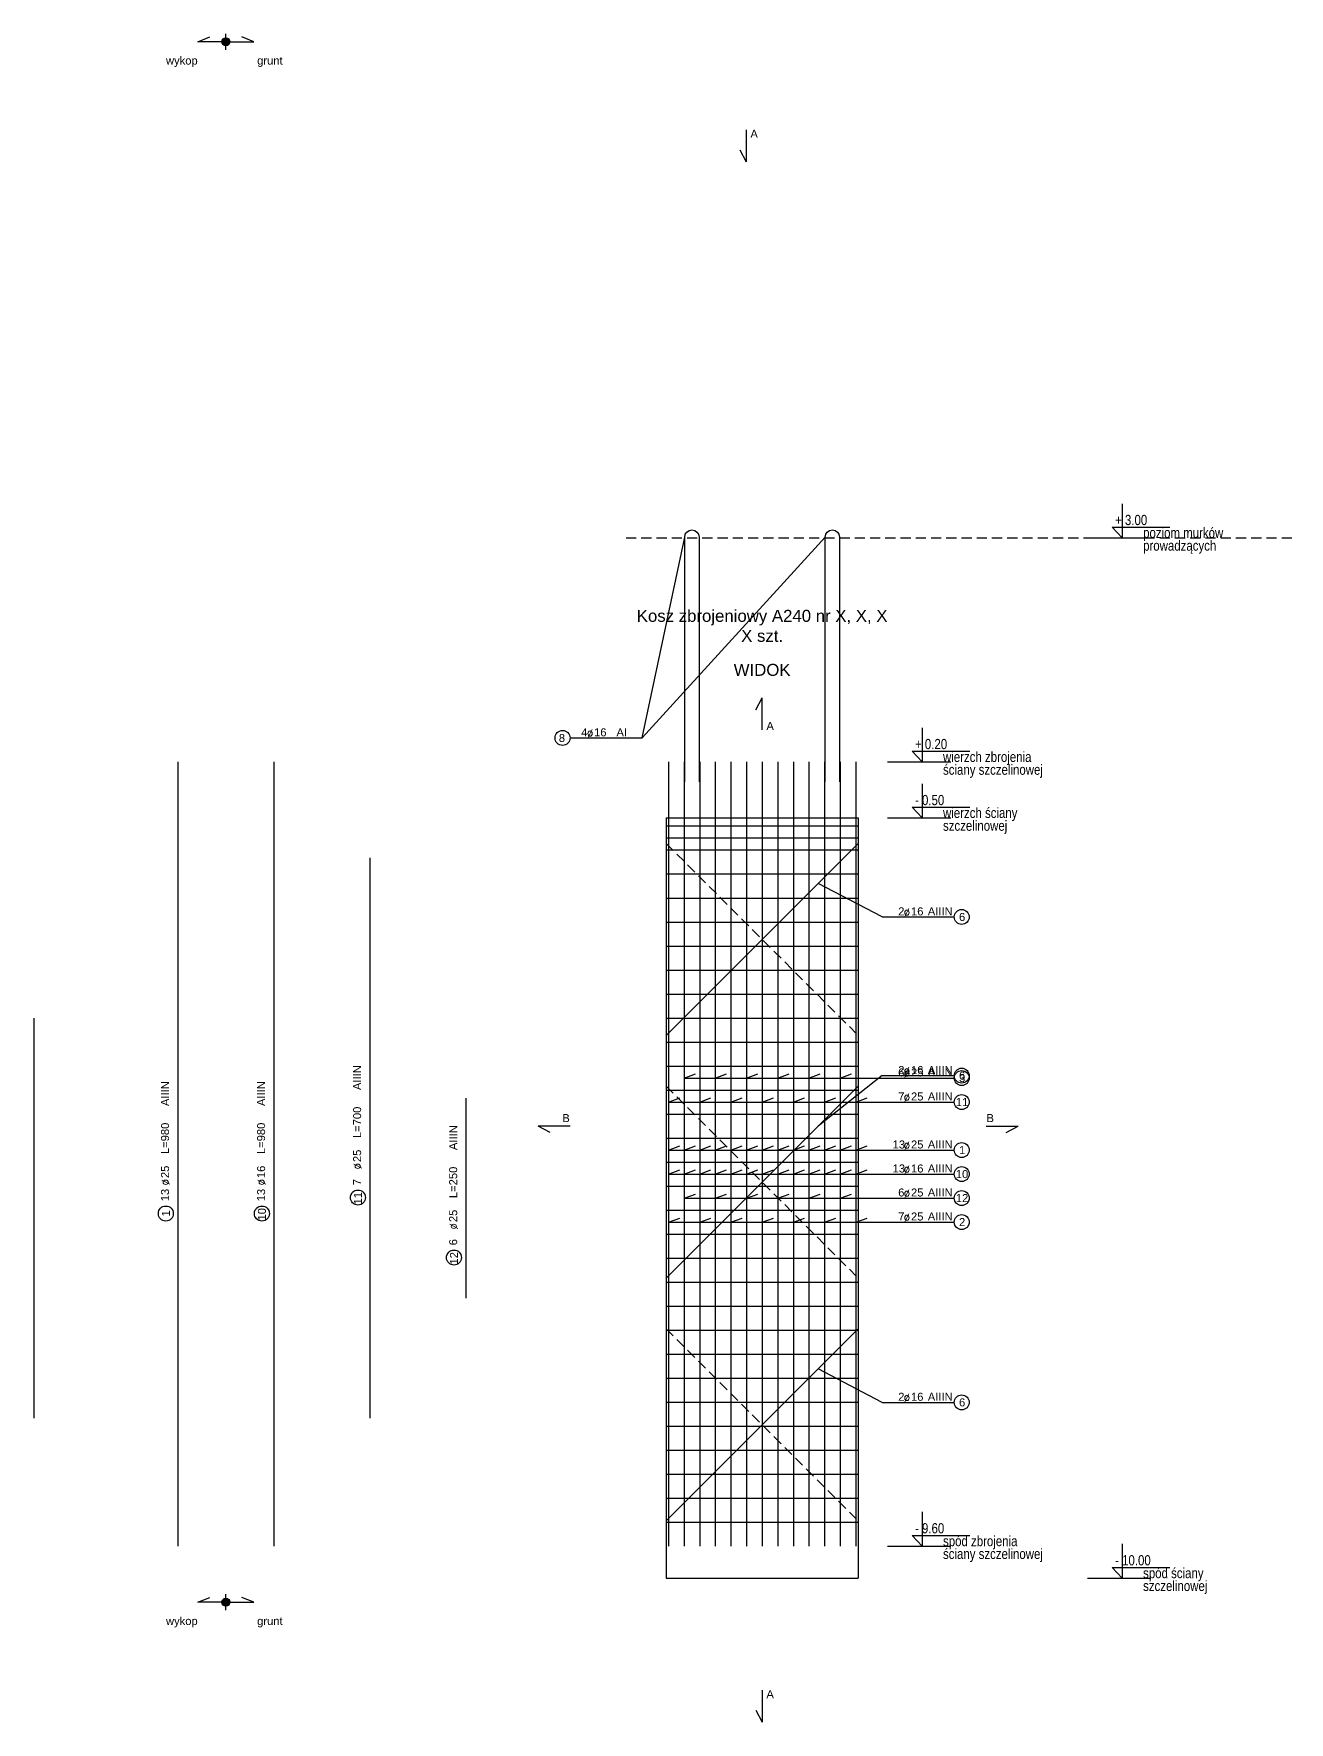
# Model space of a CAD drawing. Extents: x -5033 to 9347, y -16423 to -2362.
# Drawn here: x 2190 to 3759, y -16423 to -14313 of the extents above; entities that cross this region are included whole.
import ezdxf
from ezdxf.enums import TextEntityAlignment as Align

# ---------------------------------------------------------------- set-up
doc = ezdxf.new("R2010")
doc.units = 0
doc.header["$MEASUREMENT"] = 0
doc.linetypes.add('DASHED', pattern=[19.05, 12.7, -6.35])
for name, color, linetype in [('__SOL-KOTY_WYSOKOSCIOWE', 4, 'CONTINUOUS'), ('__SOL-OPISY', 4, 'CONTINUOUS'), ('__SOL-PRZERYWANA', 253, 'DASHED'), ('__SOL-WIDOK', 4, 'CONTINUOUS'), ('__SOL-ZBROJENIE', 3, 'CONTINUOUS')]:
    doc.layers.add(name, color=color, linetype=linetype)
doc.styles.add('ARIAL', font='arial.ttf', dxfattribs={"height": 2.5})
doc.styles.add('SIMPLEX', font='SIMPLEX.SHX', dxfattribs={"width": 0.8})
doc.styles.get("Standard").update_dxf_attribs({"font": 'arial.ttf'})

# ---------------------------------------------------------------- blocks, each defined once
blk = doc.blocks.new('OPIS_PRET_BEZ_LINII')
at = {"layer": '__SOL-OPISY'}
blk.add_circle((25.7, 0), 9.36, dxfattribs=at)
at = {"layer": '__SOL-OPISY', "style": 'SIMPLEX', "width": 0.9}
blk.add_text(' %%c ', height=10, dxfattribs=at).set_placement((64.7, -4.8), align=Align.CENTER)
at = {"layer": '__SOL-OPISY', "style": 'ARIAL', "width": 0.8}
blk.add_attdef('NUMER', text='', height=10, dxfattribs=at).set_placement((25.7, 0), align=Align.MIDDLE)
blk.add_attdef('ILOSC', text='', height=10, dxfattribs=at).set_placement((56.9, -5.1), align=Align.RIGHT)
for tag, p in [('SREDNICA', (71, -5.1)), ('DLUGOSC', (95.1, -5.2)), ('STAL', (144.7, -5.2))]:
    blk.add_attdef(tag, p, '', height=10, dxfattribs=at)
blk = doc.blocks.new('OPIS_PRAWY')
at = {"layer": '__SOL-OPISY'}
blk.add_line((0, 0), (90, 0), dxfattribs=at)
blk.add_circle((99.4, 0), 9.36, dxfattribs=at)
at = {"layer": '__SOL-OPISY', "style": 'SIMPLEX', "width": 0.9}
blk.add_text(' %%c ', height=10, dxfattribs=at).set_placement((20.9, 0.5))
at = {"layer": '__SOL-OPISY', "style": 'ARIAL', "width": 0.8}
blk.add_attdef('ILOSC', text='', height=10, dxfattribs=at).set_placement((27.1, 0.1), align=Align.RIGHT)
for tag, p in [('SREDNICA', (35.4, 0.1)), ('STAL', (58.4, 0.5))]:
    blk.add_attdef(tag, p, '', height=10, dxfattribs=at)
for tag, p in [('NUMER', (99.4, 0)), ('DLUGOSC', (52.8, -6.1))]:
    blk.add_attdef(tag, text='', height=10, dxfattribs=at).set_placement(p, align=Align.MIDDLE)
blk = doc.blocks.new('OPIS_LEWY')
at = {"layer": '__SOL-OPISY'}
blk.add_line((-90, 0), (0, 0), dxfattribs=at)
blk.add_circle((-99.4, 0), 9.36, dxfattribs=at)
at = {"layer": '__SOL-OPISY', "style": 'SIMPLEX', "width": 0.9}
blk.add_text(' %%c ', height=10, dxfattribs=at).set_placement((-75, 0.5))
at = {"layer": '__SOL-OPISY', "style": 'ARIAL', "width": 0.8}
for tag, p in [('NUMER', (-99.4, 0)), ('DLUGOSC', (-58.9, -6.6))]:
    blk.add_attdef(tag, text='', height=10, dxfattribs=at).set_placement(p, align=Align.MIDDLE)
blk.add_attdef('ILOSC', text='', height=10, dxfattribs=at).set_placement((-74, 0.1), align=Align.RIGHT)
for tag, p in [('SREDNICA', (-65.8, 0.1)), ('STAL', (-42.7, 0.3))]:
    blk.add_attdef(tag, p, '', height=10, dxfattribs=at)
blk = doc.blocks.new('KOTA')
at = {"layer": '__SOL-KOTY_WYSOKOSCIOWE'}
for p, q in [((0, 33.4), (0, 0)), ((-34, 0), (28, 0)), ((0, 0), (-9.9, 10.4)), ((-9.9, 10.4), (46.5, 10.4))]:
    blk.add_line(p, q, dxfattribs=at)
at = {"layer": '__SOL-KOTY_WYSOKOSCIOWE', "style": 'ARIAL', "width": 0.8}
blk.add_attdef('RZEDNA', (500.5, 15.9), '', height=10.4, dxfattribs=at)

msp = doc.modelspace()

# ---------------------------------------------------------------- hatches: boundary and pattern name
at = {"layer": '__SOL-OPISY'}
for points in [[(2435, -14323, 1), (2425, -14323, 1)], [(2435, -16273, 1), (2425, -16273, 1)]]:
    msp.add_hatch(color=256, dxfattribs=at).paths.add_polyline_path(points)

# ---------------------------------------------------------------- linework, layer by layer
for p, q in [((2395, -14323), (2410, -14317)), ((2430, -14323), (2395, -14323)), ((2430, -14333), (2430, -14313)), ((2430, -14323), (2465, -14323)), ((2465, -14323), (2450, -14317)), ((3080, -14433), (3080, -14473)), ((3072, -14458), (3080, -14473)), ((2950, -15193), (3003.25, -14942)), ((2950, -15193), (3178.75, -14942)), ((3092, -15158), (3100, -15143)), ((3100, -15183), (3100, -15143)), ((3250, -15416.7), (3170, -15374.7)), ((3002.5, -15618), (3016.6, -15612.9)), ((3041.5, -15618), (3055.6, -15612.9)), ((3080.5, -15618), (3094.6, -15612.9)), ((3119.5, -15618), (3133.6, -15612.9)), ((3158.5, -15618), (3172.6, -15612.9)), ((3197.5, -15618), (3211.6, -15612.9)), ((3002.5, -15618), (3250, -15618)), ((3250, -15615), (3170, -15678)), ((2983, -15648), (2997.1, -15642.9)), ((2983, -15648), (3250, -15648)), ((3022, -15648), (3036.1, -15642.9)), ((3061, -15648), (3075.1, -15642.9)), ((3100, -15648), (3114.1, -15642.9)), ((3139, -15648), (3153.1, -15642.9)), ((3178, -15648), (3192.1, -15642.9)), ((3217, -15648), (3231.1, -15642.9)), ((2860, -15678), (2820, -15678)), ((2835, -15686), (2820, -15678)), ((3380, -15678), (3420, -15678)), ((3405, -15686), (3420, -15678)), ((2983, -15708), (2997.1, -15702.9)), ((2983, -15708), (3250, -15708)), ((3002.5, -15708), (3016.6, -15702.9)), ((3022, -15708), (3036.1, -15702.9)), ((3041.5, -15708), (3055.6, -15702.9)), ((3061, -15708), (3075.1, -15702.9)), ((3080.5, -15708), (3094.6, -15702.9)), ((3100, -15708), (3114.1, -15702.9)), ((3119.5, -15708), (3133.6, -15702.9)), ((3139, -15708), (3153.1, -15702.9)), ((3158.5, -15708), (3172.6, -15702.9)), ((3178, -15708), (3192.1, -15702.9)), ((3197.5, -15708), (3211.6, -15702.9)), ((3217, -15708), (3231.1, -15702.9)), ((2983, -15738), (2997.1, -15732.9)), ((2983, -15738), (3250, -15738)), ((3002.5, -15738), (3016.6, -15732.9)), ((3022, -15738), (3036.1, -15732.9)), ((3041.5, -15738), (3055.6, -15732.9)), ((3061, -15738), (3075.1, -15732.9)), ((3080.5, -15738), (3094.6, -15732.9)), ((3100, -15738), (3114.1, -15732.9)), ((3119.5, -15738), (3133.6, -15732.9)), ((3139, -15738), (3153.1, -15732.9)), ((3158.5, -15738), (3172.6, -15732.9)), ((3178, -15738), (3192.1, -15732.9)), ((3197.5, -15738), (3211.6, -15732.9)), ((3217, -15738), (3231.1, -15732.9)), ((3002.5, -15768), (3016.6, -15762.9)), ((3002.5, -15768), (3250, -15768)), ((3041.5, -15768), (3055.6, -15762.9)), ((3080.5, -15768), (3094.6, -15762.9)), ((3119.5, -15768), (3133.6, -15762.9)), ((3158.5, -15768), (3172.6, -15762.9)), ((3197.5, -15768), (3211.6, -15762.9)), ((2983, -15798), (2997.1, -15792.9)), ((2983, -15798), (3250, -15798)), ((3022, -15798), (3036.1, -15792.9)), ((3061, -15798), (3075.1, -15792.9)), ((3100, -15798), (3114.1, -15792.9)), ((3139, -15798), (3153.1, -15792.9)), ((3178, -15798), (3192.1, -15792.9)), ((3217, -15798), (3231.1, -15792.9)), ((3250, -16023.3), (3170, -15981.3)), ((2395, -16273), (2410, -16267)), ((2430, -16283), (2430, -16263)), ((2465, -16273), (2450, -16267)), ((2430, -16273), (2395, -16273)), ((2430, -16273), (2465, -16273)), ((3100, -16383), (3100, -16423)), ((3092, -16408), (3100, -16423))]:
    msp.add_line(p, q, dxfattribs=at)
for centre in [(2430, -14323), (2430, -16273)]:
    msp.add_circle(centre, 5, dxfattribs=at)
at = {"layer": '__SOL-PRZERYWANA'}
msp.add_line((2930, -14943), (4280, -14943), dxfattribs=at)
for points in [[(2980, -15304.7), (2980, -15324.7), (3220, -15564.7), (3220, -15584.7)], [(2980, -15608), (2980, -15628), (3220, -15868), (3220, -15888)], [(2980, -15911.3), (2980, -15931.3), (3220, -16171.3), (3220, -16191.3)]]:
    msp.add_lwpolyline(points, dxfattribs=at)
at = {"layer": '__SOL-WIDOK'}
for p, q in [((2980, -15293), (2980, -16243)), ((2980, -15293), (3220, -15293)), ((3220, -15293), (3220, -16243)), ((2980, -16243), (3220, -16243))]:
    msp.add_line(p, q, dxfattribs=at)
at = {"layer": '__SOL-ZBROJENIE'}
for p, q in [((2370, -15223), (2370, -16203)), ((2490, -15223), (2490, -16203)), ((2983, -15223), (2983, -16203)), ((3002.5, -15223), (3002.5, -16203)), ((3022, -15223), (3022, -16203)), ((3041.5, -15223), (3041.5, -16203)), ((3061, -15223), (3061, -16203)), ((3080.5, -15223), (3080.5, -16203)), ((3100, -15223), (3100, -16203)), ((3119.5, -15223), (3119.5, -16203)), ((3139, -15223), (3139, -16203)), ((3158.5, -15223), (3158.5, -16203)), ((3178, -15223), (3178, -16203)), ((3197.5, -15223), (3197.5, -16203)), ((3217, -15223), (3217, -16203)), ((2980, -15303), (3220, -15303)), ((2980, -15318), (3220, -15318)), ((2980, -15333), (3220, -15333)), ((2610, -15343), (2610, -16043)), ((2980, -15363), (3220, -15363)), ((2980, -15393), (3220, -15393)), ((2980, -15423), (3220, -15423)), ((2980, -15453), (3220, -15453)), ((2980, -15483), (3220, -15483)), ((2980, -15513), (3220, -15513)), ((2190, -15543), (2190, -16043)), ((2980, -15543), (3220, -15543)), ((2980, -15573), (3220, -15573)), ((2980, -15603), (3220, -15603)), ((2980, -15633), (3220, -15633)), ((2730, -15643), (2730, -15893)), ((2980, -15663), (3220, -15663)), ((2980, -15693), (3220, -15693)), ((2980, -15723), (3220, -15723)), ((2980, -15753), (3220, -15753)), ((2980, -15783), (3220, -15783)), ((2980, -15813), (3220, -15813)), ((2980, -15843), (3220, -15843)), ((2980, -15873), (3220, -15873)), ((2980, -15903), (3220, -15903)), ((2980, -15933), (3220, -15933)), ((2980, -15963), (3220, -15963)), ((2980, -15993), (3220, -15993)), ((2980, -16023), (3220, -16023)), ((2980, -16053), (3220, -16053)), ((2980, -16083), (3220, -16083)), ((2980, -16113), (3220, -16113)), ((2980, -16143), (3220, -16143)), ((2980, -16173), (3220, -16173))]:
    msp.add_line(p, q, dxfattribs=at)
for points in [[(3003.25, -15247.9), (3003.25, -14942, -1), (3021.25, -14942), (3021.25, -15247.9)], [(3178.75, -15247.9), (3178.75, -14942, -1), (3196.75, -14942), (3196.75, -15247.9)]]:
    msp.add_lwpolyline(points, format="xyb", dxfattribs=at)
for points in [[(3220, -15304.7), (3220, -15324.7), (2980, -15564.7), (2980, -15584.7)], [(3220, -15608), (3220, -15628), (2980, -15868), (2980, -15888)], [(3220, -15911.3), (3220, -15931.3), (2980, -16171.3), (2980, -16191.3)]]:
    msp.add_lwpolyline(points, dxfattribs=at)

# ---------------------------------------------------------------- block references
at = {"layer": '__SOL-KOTY_WYSOKOSCIOWE'}
ref = msp.add_blockref('KOTA', (3550, -14943), dxfattribs=dict(at, xscale=1.28, yscale=1.28, zscale=1.28))
ref.add_attrib('RZEDNA', '+ 3.00', (3541, -14927), dxfattribs={"height": 12.8, "style": 'ARIAL', "width": 0.8})
ref.add_attrib('OPIS1', 'poziom murków', (3576, -14943), dxfattribs={"height": 12.8, "style": 'ARIAL', "width": 0.8})
ref.add_attrib('OPIS2', 'prowadzących', (3576, -14959), dxfattribs={"height": 12.8, "style": 'ARIAL', "width": 0.8})
ref = msp.add_blockref('KOTA', (3300, -15223), dxfattribs=dict(at, xscale=1.28, yscale=1.28, zscale=1.28))
ref.add_attrib('RZEDNA', '+ 0.20', (3291, -15207), dxfattribs={"height": 12.8, "style": 'ARIAL', "width": 0.8})
ref.add_attrib('OPIS1', 'wierzch zbrojenia', (3326, -15223), dxfattribs={"height": 12.8, "style": 'ARIAL', "width": 0.8})
ref.add_attrib('OPIS2', 'ściany szczelinowej', (3326, -15239), dxfattribs={"height": 12.8, "style": 'ARIAL', "width": 0.8})
ref = msp.add_blockref('KOTA', (3300, -15293), dxfattribs=dict(at, xscale=1.28, yscale=1.28, zscale=1.28))
ref.add_attrib('RZEDNA', '- 0.50', (3291, -15277), dxfattribs={"height": 12.8, "style": 'ARIAL', "width": 0.8})
ref.add_attrib('OPIS1', 'wierzch ściany', (3326, -15293), dxfattribs={"height": 12.8, "style": 'ARIAL', "width": 0.8})
ref.add_attrib('OPIS2', 'szczelinowej', (3326, -15309), dxfattribs={"height": 12.8, "style": 'ARIAL', "width": 0.8})
ref = msp.add_blockref('KOTA', (3300, -16203), dxfattribs=dict(at, xscale=1.28, yscale=1.28, zscale=1.28))
ref.add_attrib('RZEDNA', '- 9.60', (3291, -16187), dxfattribs={"height": 12.8, "style": 'ARIAL', "width": 0.8})
ref.add_attrib('OPIS1', 'spód zbrojenia', (3326, -16203), dxfattribs={"height": 12.8, "style": 'ARIAL', "width": 0.8})
ref.add_attrib('OPIS2', 'ściany szczelinowej', (3326, -16219), dxfattribs={"height": 12.8, "style": 'ARIAL', "width": 0.8})
ref = msp.add_blockref('KOTA', (3550, -16243), dxfattribs=dict(at, xscale=1.28, yscale=1.28, zscale=1.28))
ref.add_attrib('RZEDNA', '- 10.00', (3541, -16227), dxfattribs={"height": 12.8, "style": 'ARIAL', "width": 0.8})
ref.add_attrib('OPIS1', 'spód ściany', (3576, -16243), dxfattribs={"height": 12.8, "style": 'ARIAL', "width": 0.8})
ref.add_attrib('OPIS2', 'szczelinowej', (3576, -16259), dxfattribs={"height": 12.8, "style": 'ARIAL', "width": 0.8})
at = {"layer": '__SOL-OPISY'}
ref = msp.add_blockref('OPIS_LEWY', (2950, -15193), dxfattribs=at)
ref.add_attrib('ILOSC', '4', (2874, -15191), dxfattribs={"height": 10, "style": 'ARIAL'})
ref.add_attrib('SREDNICA', '16', (2890, -15191), dxfattribs={"height": 10, "style": 'ARIAL'})
ref.add_attrib('STAL', 'AI', (2918, -15191), dxfattribs={"height": 10, "style": 'ARIAL'})
ref.add_attrib('NUMER', '8', (2846, -15198), dxfattribs={"height": 10, "style": 'ARIAL'})
ref = msp.add_blockref('OPIS_PRAWY', (3250, -15416.7), dxfattribs=at)
ref.add_attrib('ILOSC', '2', (3270, -15414.7), dxfattribs={"height": 10, "style": 'ARIAL'})
ref.add_attrib('SREDNICA', '16', (3286, -15414.7), dxfattribs={"height": 10, "style": 'ARIAL'})
ref.add_attrib('STAL', 'AIIIN', (3307, -15414.7), dxfattribs={"height": 10, "style": 'ARIAL'})
ref.add_attrib('NUMER', '6', (3346, -15421.7), dxfattribs={"height": 10, "style": 'ARIAL'})
ref = msp.add_blockref('OPIS_PRET_BEZ_LINII', (2595, -15793), dxfattribs=dict(at, rotation=90))
ref.add_attrib('NUMER', '11', (2600, -15776), dxfattribs={"height": 10, "rotation": 90, "style": 'ARIAL'})
ref.add_attrib('ILOSC', '7', (2599, -15752), dxfattribs={"height": 10, "rotation": 90, "style": 'ARIAL'})
ref.add_attrib('SREDNICA', '25', (2599, -15723), dxfattribs={"height": 10, "rotation": 90, "style": 'ARIAL'})
ref.add_attrib('DLUGOSC', 'L=700', (2599, -15693), dxfattribs={"height": 10, "rotation": 90, "style": 'ARIAL'})
ref.add_attrib('STAL', 'AIIIN', (2599, -15633), dxfattribs={"height": 10, "rotation": 90, "style": 'ARIAL'})
ref = msp.add_blockref('OPIS_PRAWY', (3250, -15615), dxfattribs=at)
ref.add_attrib('ILOSC', '2', (3270, -15613), dxfattribs={"height": 10, "style": 'ARIAL'})
ref.add_attrib('SREDNICA', '16', (3286, -15613), dxfattribs={"height": 10, "style": 'ARIAL'})
ref.add_attrib('STAL', 'AIIIN', (3307, -15613), dxfattribs={"height": 10, "style": 'ARIAL'})
ref.add_attrib('NUMER', '6', (3346, -15620), dxfattribs={"height": 10, "style": 'ARIAL'})
ref = msp.add_blockref('OPIS_PRAWY', (3250, -15618), dxfattribs=at)
ref.add_attrib('ILOSC', '6', (3270, -15616), dxfattribs={"height": 10, "style": 'ARIAL'})
ref.add_attrib('SREDNICA', '25', (3286, -15616), dxfattribs={"height": 10, "style": 'ARIAL'})
ref.add_attrib('STAL', 'AIIIN', (3307, -15616), dxfattribs={"height": 10, "style": 'ARIAL'})
ref.add_attrib('NUMER', '3', (3346, -15623), dxfattribs={"height": 10, "style": 'ARIAL'})
ref = msp.add_blockref('OPIS_PRET_BEZ_LINII', (2355, -15813), dxfattribs=dict(at, rotation=90))
ref.add_attrib('NUMER', '1', (2360, -15791), dxfattribs={"height": 10, "rotation": 90, "style": 'ARIAL'})
ref.add_attrib('ILOSC', '13', (2359, -15772), dxfattribs={"height": 10, "rotation": 90, "style": 'ARIAL'})
ref.add_attrib('SREDNICA', '25', (2359, -15743), dxfattribs={"height": 10, "rotation": 90, "style": 'ARIAL'})
ref.add_attrib('DLUGOSC', 'L=980', (2359, -15713), dxfattribs={"height": 10, "rotation": 90, "style": 'ARIAL'})
ref.add_attrib('STAL', 'AIIIN', (2359, -15653), dxfattribs={"height": 10, "rotation": 90, "style": 'ARIAL'})
ref = msp.add_blockref('OPIS_PRET_BEZ_LINII', (2475, -15813), dxfattribs=dict(at, rotation=90))
ref.add_attrib('NUMER', '10', (2480, -15796), dxfattribs={"height": 10, "rotation": 90, "style": 'ARIAL'})
ref.add_attrib('ILOSC', '13', (2479, -15772), dxfattribs={"height": 10, "rotation": 90, "style": 'ARIAL'})
ref.add_attrib('SREDNICA', '16', (2479, -15743), dxfattribs={"height": 10, "rotation": 90, "style": 'ARIAL'})
ref.add_attrib('DLUGOSC', 'L=980', (2479, -15713), dxfattribs={"height": 10, "rotation": 90, "style": 'ARIAL'})
ref.add_attrib('STAL', 'AIIIN', (2479, -15653), dxfattribs={"height": 10, "rotation": 90, "style": 'ARIAL'})
ref = msp.add_blockref('OPIS_PRAWY', (3250, -15648), dxfattribs=at)
ref.add_attrib('ILOSC', '7', (3270, -15646), dxfattribs={"height": 10, "style": 'ARIAL'})
ref.add_attrib('SREDNICA', '25', (3286, -15646), dxfattribs={"height": 10, "style": 'ARIAL'})
ref.add_attrib('STAL', 'AIIIN', (3307, -15646), dxfattribs={"height": 10, "style": 'ARIAL'})
ref.add_attrib('NUMER', '11', (3342, -15653), dxfattribs={"height": 10, "style": 'ARIAL'})
ref = msp.add_blockref('OPIS_PRET_BEZ_LINII', (2715, -15868), dxfattribs=dict(at, rotation=90))
ref.add_attrib('NUMER', '12', (2720, -15851), dxfattribs={"height": 10, "rotation": 90, "style": 'ARIAL'})
ref.add_attrib('ILOSC', '6', (2719, -15827), dxfattribs={"height": 10, "rotation": 90, "style": 'ARIAL'})
ref.add_attrib('SREDNICA', '25', (2719, -15798), dxfattribs={"height": 10, "rotation": 90, "style": 'ARIAL'})
ref.add_attrib('DLUGOSC', 'L=250', (2719, -15768), dxfattribs={"height": 10, "rotation": 90, "style": 'ARIAL'})
ref.add_attrib('STAL', 'AIIIN', (2719, -15708), dxfattribs={"height": 10, "rotation": 90, "style": 'ARIAL'})
ref = msp.add_blockref('OPIS_PRAWY', (3250, -15708), dxfattribs=at)
ref.add_attrib('ILOSC', '13', (3263, -15706), dxfattribs={"height": 10, "style": 'ARIAL'})
ref.add_attrib('SREDNICA', '25', (3286, -15706), dxfattribs={"height": 10, "style": 'ARIAL'})
ref.add_attrib('STAL', 'AIIIN', (3307, -15706), dxfattribs={"height": 10, "style": 'ARIAL'})
ref.add_attrib('NUMER', '1', (3346, -15713), dxfattribs={"height": 10, "style": 'ARIAL'})
ref = msp.add_blockref('OPIS_PRAWY', (3250, -15738), dxfattribs=at)
ref.add_attrib('ILOSC', '13', (3263, -15736), dxfattribs={"height": 10, "style": 'ARIAL'})
ref.add_attrib('SREDNICA', '16', (3286, -15736), dxfattribs={"height": 10, "style": 'ARIAL'})
ref.add_attrib('STAL', 'AIIIN', (3307, -15736), dxfattribs={"height": 10, "style": 'ARIAL'})
ref.add_attrib('NUMER', '10', (3342, -15743), dxfattribs={"height": 10, "style": 'ARIAL'})
ref = msp.add_blockref('OPIS_PRAWY', (3250, -15768), dxfattribs=at)
ref.add_attrib('ILOSC', '6', (3270, -15766), dxfattribs={"height": 10, "style": 'ARIAL'})
ref.add_attrib('SREDNICA', '25', (3286, -15766), dxfattribs={"height": 10, "style": 'ARIAL'})
ref.add_attrib('STAL', 'AIIIN', (3307, -15766), dxfattribs={"height": 10, "style": 'ARIAL'})
ref.add_attrib('NUMER', '12', (3342, -15773), dxfattribs={"height": 10, "style": 'ARIAL'})
ref = msp.add_blockref('OPIS_PRAWY', (3250, -15798), dxfattribs=at)
ref.add_attrib('ILOSC', '7', (3270, -15796), dxfattribs={"height": 10, "style": 'ARIAL'})
ref.add_attrib('SREDNICA', '25', (3286, -15796), dxfattribs={"height": 10, "style": 'ARIAL'})
ref.add_attrib('STAL', 'AIIIN', (3307, -15796), dxfattribs={"height": 10, "style": 'ARIAL'})
ref.add_attrib('NUMER', '2', (3346, -15803), dxfattribs={"height": 10, "style": 'ARIAL'})
ref = msp.add_blockref('OPIS_PRAWY', (3250, -16023.3), dxfattribs=at)
ref.add_attrib('ILOSC', '2', (3270, -16021.3), dxfattribs={"height": 10, "style": 'ARIAL'})
ref.add_attrib('SREDNICA', '16', (3286, -16021.3), dxfattribs={"height": 10, "style": 'ARIAL'})
ref.add_attrib('STAL', 'AIIIN', (3307, -16021.3), dxfattribs={"height": 10, "style": 'ARIAL'})
ref.add_attrib('NUMER', '6', (3346, -16028.3), dxfattribs={"height": 10, "style": 'ARIAL'})

# ---------------------------------------------------------------- texts
at = {"layer": '__SOL-OPISY', "width": 2500, "attachment_point": 5}
for s, insert, char_height in [('wykop\\P', (2375, -14348), 10), ('grunt\\P', (2485, -14348), 10), ('A\\P', (3090, -14438), 10), ('Kosz zbrojeniowy A240 nr X, X, X\\PX szt.\\P', (3100, -15053), 15), ('\\P\\PWIDOK\\P', (3100, -15083), 15), ('A\\P', (3110, -15178), 10), ('B\\P', (2855, -15668), 10), ('B\\P', (3385, -15668), 10), ('wykop\\P', (2375, -16298), 10), ('grunt\\P', (2485, -16298), 10), ('A\\P', (3110, -16388), 10)]:
    msp.add_mtext(s, dxfattribs=dict(at, insert=insert, char_height=char_height))

doc.saveas('drawing.dxf')
